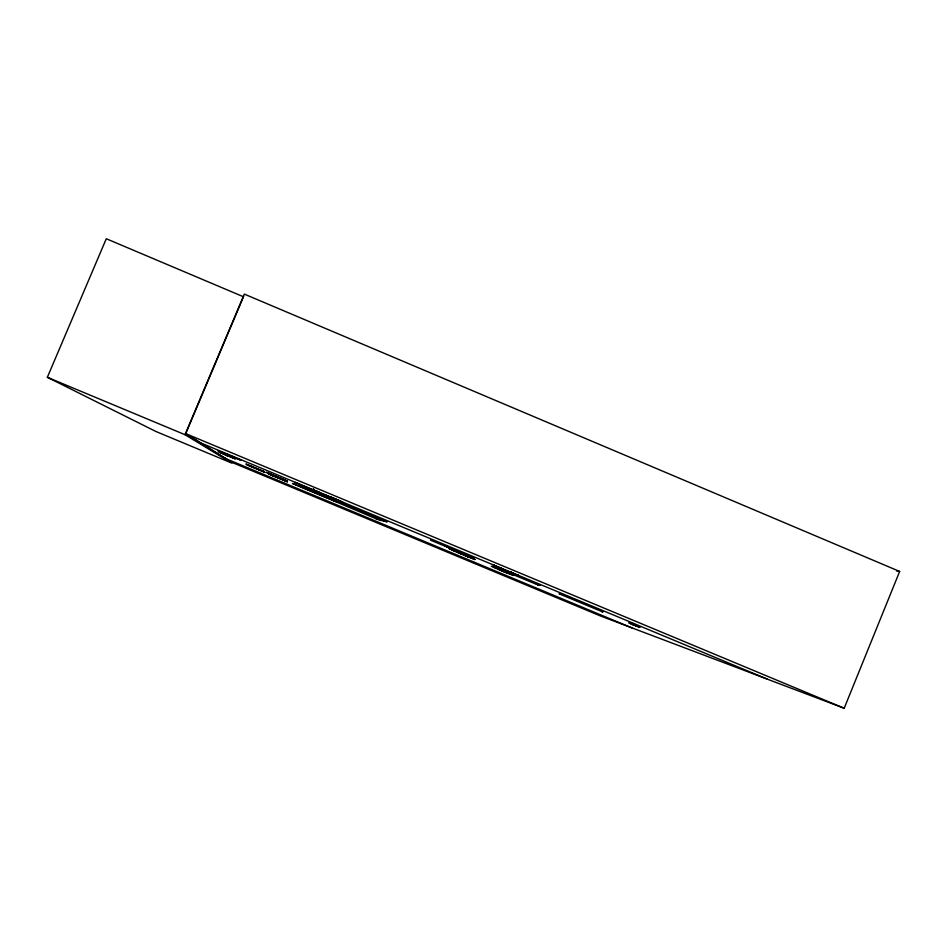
<?xml version="1.0" encoding="UTF-8"?>
<svg xmlns="http://www.w3.org/2000/svg" width="947" height="947" viewBox="0 0 947 947"><rect width="100%" height="100%" fill="white"/><g stroke="black" fill="none" stroke-linecap="round" stroke-linejoin="round"><path stroke-width="1.42" d="M310.983 490.688L313.623 491.671L308.462 489.421M313.564 488.889L313.149 489.871C326.159 494.464 314.783 492.748 313.646 489.019M517.382 575.22L518.269 575.539L510.161 571.763M510.847 572.284L510.22 571.929M464.811 555.463L474.802 559.511L474.293 559.132M219.29 452.228L235.495 459.023M277.424 477.051L279.957 478.14M767.425 679.2L844.191 708.261L899.65 571.455L244.326 294.103L185.008 434.697L231.897 463.142L155.947 431.501L47.35 377.297L106.289 238.739L243.237 296.683M632.347 624.369L632.714 623.469M633.058 624.677L633.425 623.777M633.389 624.795L633.756 623.895M500.809 568.413L501.673 568.768L493.269 565.122L494.062 565.264M501.081 570.485L513.617 575.492M537.34 584.311L539.932 585.258L536.487 584.039M448.227 547.058L445.848 546.064M449.529 547.697L445.635 546.159M452.548 550.278L451.873 549.947L461.757 553.829M327.934 496.157L328.562 496.548L316.405 491.351L317.091 491.446M331.308 497.424L330.763 496.915L342.175 501.957M356.676 508.859L355.906 508.752L357.504 509.072M301.631 485.302L295.464 482.414M243.663 296.328L185.754 433.596L200.302 442.734M193.01 439.562L193.46 438.497M233.968 457.555L218.189 450.902M225.208 454.844L227.99 456.087M234.903 458.703L218.591 451.814M308.544 489.244L303.383 487.279M332.077 497.838L334.788 499.187M504.064 571.195L493.683 567.04M447.529 546.81L449.967 547.792M313.623 491.671L310.829 490.617M501.602 568.555L493.28 565.075L494.145 565.477M225.931 455.022L227.244 455.578M333.794 500.667L336.611 500.797L387.157 521.868L378.611 519.808L292.469 483.432L337.085 502.028M336.824 501.922L339.843 502.147M896.738 571.1L899.65 571.455M357.41 509.072L355.906 508.752L358.7 509.829M356.841 509.131L357.587 509.356M375.687 518.589L383.937 520.53M430.494 540.133L473.82 558.185L473.145 557.972M448.203 546.952L444.912 545.78M495.423 567.194L494.665 566.945L538.535 585.175L537.624 584.855M266.45 472.352L284.502 480.472L272.772 475.382M267.764 473.098L269.694 474.4M268.392 473.583L273.008 475.631M284.455 479.857L285.816 480.496L273.328 475.205M285.947 480.993L287.225 481.218L282.881 479.182L284.502 479.833M272.7 475.276L287.225 481.254M301.3 486.391L303.407 487.267L298.293 485.207L299.643 485.858M287.308 481.656L285.923 480.898M287.272 481.668L285.864 480.638M287.284 481.715L275.435 476.838M323.992 494.843L320.926 493.517L322.525 494.097M318.05 493.482L313.268 491.576L317.198 493.079M342.068 502.301L328.704 496.867L331.497 497.956M560.044 594.136L559.05 593.781L602.943 612.022L601.795 611.608M227.73 455.921L227.209 455.543M628.63 622.842L640.042 627.447M629.696 623.233L636.786 626.251M631.791 624.002L638.917 627.032M225.824 454.122L233.353 457.105M448.819 548.242L462.645 554.137M467.759 556.209L468.386 556.469M507.462 573.089L498.134 569.1M766.159 678.668L600.256 615.87L231.175 462.065L198.941 442.166L767.472 679.212M322.678 494.026L336.493 499.673M324.513 494.784L322.477 494.074L335.368 499.211M241.083 460.218L225.197 453.518M240.929 460.301L217.834 450.725M266.403 472.364L268.96 473.382M268.037 473.228L272.795 475.347M268.38 473.559L275.293 476.613M286.988 481.597L275.092 476.365M497.826 568.981L507.024 572.911M449.387 548.467L450.606 548.964M462.621 554.125L467.818 556.232M494.961 567.513L493.079 566.78L501.579 570.449L499.128 569.384M499.791 567.904L499.14 567.62M513.712 573.622L498.086 567.194M536.322 583.873L537.612 584.417M451.873 549.947L461.816 554.019M474.79 559.381L464.977 555.368M315.363 492.428L317.032 493.115M271.067 474.873L268.688 473.997M464.811 555.001L466.587 555.7M315.73 491.031L299.039 484.13M316.405 491.351L317.15 491.659M341.938 502.005L342.696 502.265L330.562 497.128M510.575 574.166L506.55 572.521M324.241 494.796L329.189 496.832M280.928 478.519L284.408 480.105M282.478 479.573L284.479 480.401M491.221 566.223L504.135 571.55M517.642 575.184L518.234 575.433M295.334 482.497L296.269 482.887M313.149 489.871L314.061 490.096M318.358 492.215L319.293 492.606M334.267 499.128L336.895 500.194M274.89 476.033L268.912 473.393L275.897 476.246M506.574 572.521L501.425 570.236M305.845 488.297L311.113 490.735L303.253 487.397M452.879 550.065L460.195 553.119M468.99 557.144L469.605 557.404M844.191 708.261L185.494 433.548L226.203 458.81M47.35 377.297L185.008 434.697M539.885 585.151L539.21 584.832M447.268 546.668L448.31 547.271M449.044 547.413L450.843 548.242M538.997 584.915L539.92 585.293M313.611 491.706L312.605 491.268M264.237 471.594L245.995 463.994M247.416 465.107L265.065 472.458M631.957 627.908L225.232 458.407L230.867 461.935M455.164 550.988L457.65 552.042M503.993 571.278L512.481 574.936M275.885 476.27L282.928 479.206M273.517 475.43L276.074 476.459M469.073 557.179L456.987 552.065M334.788 499.164L342.542 502.455M326.135 495.755L328.727 496.844M464.373 554.693L459.567 552.681L468.41 556.41M457.673 552.35L469.487 557.345M271.138 474.435L273.529 475.441M278.454 477.335L284.349 479.999M271.173 475.063L275.447 476.838M474.127 559.227L474.802 559.511M508.74 573.219L510.551 574M323.945 494.819L326.17 495.766M498.335 569.183L499.045 569.49M452.915 550.077L448.795 548.301M301.17 486.521L303.277 487.409M269.09 473.559L271.162 474.447M270.937 474.755L273.174 475.879M284.396 480.236L285.97 480.91M270.984 474.767L268.096 473.311L271.209 475.051M284.467 480.46L286.018 481.123M466.232 555.463L467.605 556.031M509.948 571.964L518.269 575.539M317.138 493.056L318.464 493.659M448.89 548.372L449.659 548.715M318.074 493.482L317.008 493.079L318.085 493.517M264.272 471.855L246.303 464.361L264.296 471.866M301.217 486.509L299.619 485.811L301.217 486.533"/></g></svg>
